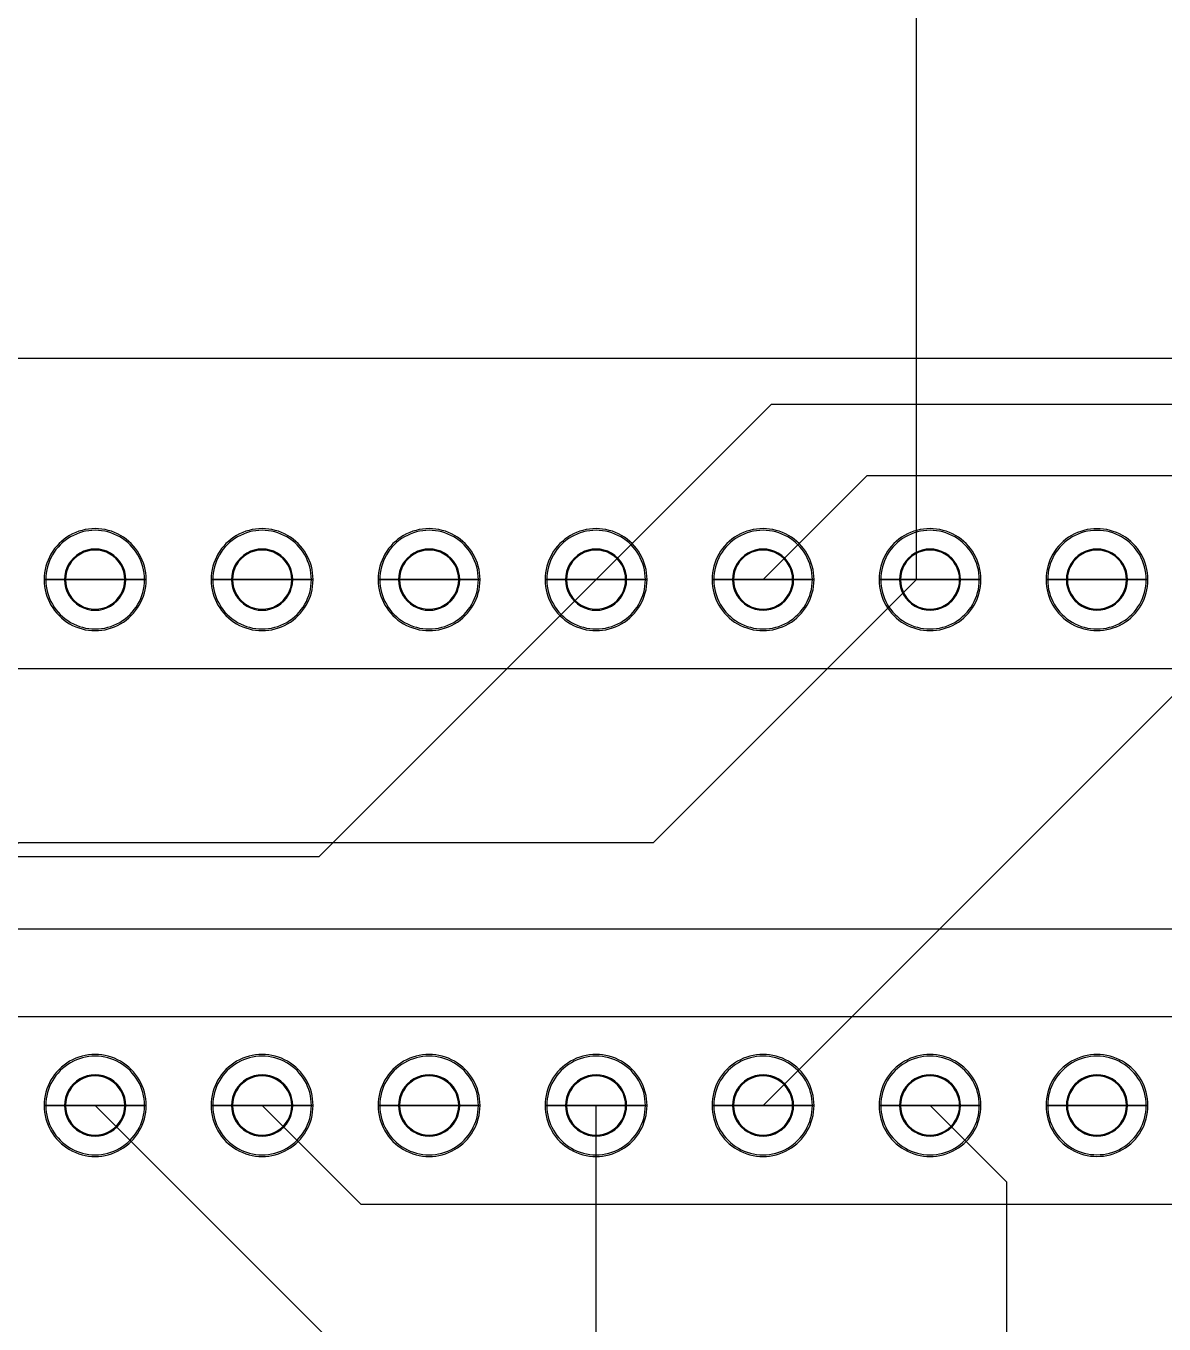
# Model space of a CAD drawing. Extents: x 97 to 381, y 17 to 243.
# Drawn here: x 126.6 to 175.7, y 93.1 to 149.1 of the extents above; entities that cross this region are included whole.
import ezdxf

# ---------------------------------------------------------------- set-up
doc = ezdxf.new("R2010")
doc.units = 0
for name, color, linetype in [('BottomLayer', 7, 'CONTINUOUS'), ('BottomSolderMaskLayer', 7, 'CONTINUOUS'), ('Multi-Layer', 7, 'CONTINUOUS'), ('TopLayer', 7, 'CONTINUOUS'), ('TopSilkLayer', 7, 'CONTINUOUS'), ('TopSolderMaskLayer', 7, 'CONTINUOUS')]:
    doc.layers.add(name, color=color, linetype=linetype)

msp = doc.modelspace()

# ---------------------------------------------------------------- linework, layer by layer
at = {"layer": 'BottomLayer', "color": 1}
for points in [[(200.901457, 229.807489), (220.405575, 210.303364), (220.405575, 123.118391), (218.236207, 120.949024), (176.827485, 120.949024), (158.409847, 102.531394)], [(165.020903, 125.208559), (165.020903, 188.680286), (157.609207, 196.091981), (128.901308, 224.799874)], [(122.40978, 85.069939), (118.152405, 89.327314), (118.152405, 105.708034), (126.314347, 113.869976), (153.68232, 113.869976), (165.020903, 125.208559)], [(165.020903, 125.208559), (165.609863, 125.208559)], [(263.643098, 35.389789), (179.047973, 35.389789), (151.209833, 63.227989), (151.209833, 102.531394)], [(164.025863, 57.090664), (168.92331, 61.988089), (168.92331, 99.217946), (165.609862, 102.531394)]]:
    msp.add_lwpolyline(points, dxfattribs=at)
at = {"layer": 'BottomSolderMaskLayer', "color": 7}
for points in [[(127.411807, 125.208559), (131.807775, 125.208559)], [(130.928618, 125.208559)], [(131.807775, 125.208559)], [(134.611822, 125.208559), (139.00779, 125.208559)], [(138.128633, 125.208559)], [(139.00779, 125.208559)], [(141.811837, 125.208559), (146.207805, 125.208559)], [(145.328648, 125.208559)], [(146.207805, 125.208559)], [(149.011853, 125.208559), (153.40782, 125.208559)], [(152.528662, 125.208559)], [(153.40782, 125.208559)], [(156.211867, 125.208559), (160.607835, 125.208559)], [(159.728678, 125.208559)], [(160.607835, 125.208559)], [(163.411882, 125.208559), (167.80785, 125.208559)], [(166.928692, 125.208559)], [(167.80785, 125.208559)], [(170.61189, 125.208559), (175.007865, 125.208559)], [(174.128707, 125.208559)], [(175.007865, 125.208559)], [(127.411807, 102.531394), (131.807775, 102.531394)], [(130.928618, 102.531394)], [(131.807775, 102.531394)], [(134.611822, 102.531394), (139.00779, 102.531394)], [(138.128633, 102.531394)], [(139.00779, 102.531394)], [(141.811837, 102.531394), (146.207805, 102.531394)], [(145.328648, 102.531394)], [(146.207805, 102.531394)], [(149.011853, 102.531394), (153.40782, 102.531394)], [(152.528662, 102.531394)], [(153.40782, 102.531394)], [(156.211867, 102.531394), (160.607835, 102.531394)], [(159.728678, 102.531394)], [(160.607835, 102.531394)], [(163.411882, 102.531394), (167.80785, 102.531394)], [(166.928692, 102.531394)], [(167.80785, 102.531394)], [(170.61189, 102.531394), (175.007865, 102.531394)], [(174.128707, 102.531394)], [(175.007865, 102.531394)]]:
    msp.add_lwpolyline(points, close=True, dxfattribs=at)
for points in [[(128.510275, 127.113582), (127.82995, 126.720547), (127.411158, 125.994255), (127.411807, 125.208559)], [(130.709308, 127.113582), (130.028983, 127.506618), (129.1906, 127.506618), (128.510275, 127.113582)], [(131.807775, 125.208559), (131.808424, 125.994255), (131.389633, 126.720547), (130.709308, 127.113582)], [(135.71029, 127.113582), (135.029965, 126.720547), (134.611173, 125.994255), (134.611822, 125.208559)], [(137.909323, 127.113582), (137.228998, 127.506618), (136.390615, 127.506618), (135.71029, 127.113582)], [(139.00779, 125.208559), (139.008439, 125.994255), (138.589648, 126.720547), (137.909323, 127.113582)], [(142.910305, 127.113582), (142.22998, 126.720547), (141.811188, 125.994255), (141.811837, 125.208559)], [(145.109338, 127.113582), (144.429013, 127.506618), (143.59063, 127.506618), (142.910305, 127.113582)], [(146.207805, 125.208559), (146.208454, 125.994255), (145.789663, 126.720547), (145.109338, 127.113582)], [(150.11032, 127.113582), (149.429995, 126.720547), (149.011203, 125.994255), (149.011852, 125.208559)], [(152.309353, 127.113582), (151.629028, 127.506618), (150.790645, 127.506618), (150.11032, 127.113582)], [(153.40782, 125.208559), (153.408469, 125.994255), (152.989678, 126.720547), (152.309353, 127.113582)], [(157.310335, 127.113582), (156.63001, 126.720547), (156.211218, 125.994255), (156.211867, 125.208559)], [(159.509368, 127.113582), (158.829043, 127.506618), (157.99066, 127.506618), (157.310335, 127.113582)], [(160.607835, 125.208559), (160.608484, 125.994255), (160.189693, 126.720547), (159.509368, 127.113582)], [(164.51035, 127.113582), (163.830025, 126.720547), (163.411233, 125.994255), (163.411882, 125.208559)], [(166.709383, 127.113582), (166.029058, 127.506618), (165.190675, 127.506618), (164.51035, 127.113582)], [(167.80785, 125.208559), (167.808499, 125.994255), (167.389708, 126.720547), (166.709383, 127.113582)], [(171.710884, 127.112072), (171.030824, 126.719439), (170.61189, 125.993824), (170.61189, 125.208559)], [(173.908871, 127.112072), (173.228812, 127.504704), (172.390943, 127.504704), (171.710884, 127.112072)], [(175.007865, 125.208559), (175.007865, 125.993824), (174.588931, 126.719439), (173.908871, 127.112072)], [(130.269847, 126.35255), (129.861474, 126.588631), (129.358108, 126.588631), (128.949735, 126.35255)], [(137.469862, 126.35255), (137.061489, 126.588631), (136.558123, 126.588631), (136.14975, 126.35255)], [(144.669809, 126.352355), (144.261471, 126.588383), (143.758172, 126.588383), (143.349833, 126.352355)], [(151.869824, 126.352355), (151.461486, 126.588383), (150.958187, 126.588383), (150.549848, 126.352355)], [(159.069263, 126.350699), (158.661215, 126.586285), (158.15848, 126.586285), (157.750432, 126.350699)], [(166.269277, 126.350699), (165.86123, 126.586285), (165.358495, 126.586285), (164.950447, 126.350699)], [(173.469292, 126.350699), (173.061245, 126.586285), (172.55851, 126.586285), (172.150462, 126.350699)], [(128.949735, 126.35255), (128.541362, 126.11647), (128.29017, 125.68026), (128.290965, 125.208559)], [(130.928618, 125.208559), (130.929413, 125.68026), (130.67822, 126.11647), (130.269847, 126.35255)], [(136.14975, 126.35255), (135.741377, 126.11647), (135.490185, 125.68026), (135.49098, 125.208559)], [(138.128633, 125.208559), (138.129428, 125.68026), (137.878235, 126.11647), (137.469862, 126.35255)], [(143.349833, 126.352355), (142.941495, 126.116326), (142.690284, 125.680204), (142.690995, 125.208559)], [(145.328648, 125.208559), (145.329359, 125.680204), (145.078148, 126.116326), (144.669809, 126.352355)], [(150.549848, 126.352355), (150.14151, 126.116326), (149.890299, 125.680204), (149.89101, 125.208559)], [(152.528662, 125.208559), (152.529374, 125.680204), (152.278163, 126.116326), (151.869824, 126.352355)], [(157.750432, 126.350699), (157.342385, 126.115113), (157.091018, 125.679731), (157.091018, 125.208559)], [(159.728678, 125.208559), (159.728678, 125.679731), (159.47731, 126.115113), (159.069263, 126.350699)], [(164.950447, 126.350699), (164.5424, 126.115113), (164.291033, 125.679731), (164.291033, 125.208559)], [(166.928692, 125.208559), (166.928692, 125.679731), (166.677325, 126.115113), (166.269277, 126.350699)], [(172.150462, 126.350699), (171.742415, 126.115113), (171.491048, 125.679731), (171.491048, 125.208559)], [(174.128707, 125.208559), (174.128707, 125.679731), (173.87734, 126.115113), (173.469292, 126.350699)], [(127.411807, 125.208559), (127.411158, 124.422862), (127.82995, 123.696571), (128.510275, 123.303535)], [(128.290965, 125.208559), (128.29017, 124.736858), (128.541362, 124.300647), (128.949735, 124.064567)], [(130.269847, 124.064567), (130.67822, 124.300647), (130.929413, 124.736858), (130.928618, 125.208559)], [(130.709308, 123.303535), (131.389633, 123.696571), (131.808424, 124.422862), (131.807775, 125.208559)], [(134.611822, 125.208559), (134.611173, 124.422862), (135.029965, 123.696571), (135.71029, 123.303535)], [(135.49098, 125.208559), (135.490185, 124.736858), (135.741377, 124.300647), (136.14975, 124.064567)], [(137.469862, 124.064567), (137.878235, 124.300647), (138.129428, 124.736858), (138.128633, 125.208559)], [(137.909323, 123.303535), (138.589648, 123.696571), (139.008439, 124.422862), (139.00779, 125.208559)], [(141.811837, 125.208559), (141.811188, 124.422862), (142.22998, 123.696571), (142.910305, 123.303535)], [(142.690995, 125.208559), (142.690284, 124.736914), (142.941495, 124.300791), (143.349833, 124.064763)], [(144.669809, 124.064763), (145.078148, 124.300791), (145.329359, 124.736914), (145.328648, 125.208559)], [(145.109338, 123.303535), (145.789663, 123.696571), (146.208454, 124.422862), (146.207805, 125.208559)], [(149.011852, 125.208559), (149.011203, 124.422862), (149.429995, 123.696571), (150.11032, 123.303535)], [(149.89101, 125.208559), (149.890299, 124.736914), (150.14151, 124.300791), (150.549848, 124.064763)], [(151.869824, 124.064763), (152.278163, 124.300791), (152.529374, 124.736914), (152.528662, 125.208559)], [(152.309353, 123.303535), (152.989678, 123.696571), (153.408469, 124.422862), (153.40782, 125.208559)], [(156.211867, 125.208559), (156.211218, 124.422862), (156.63001, 123.696571), (157.310335, 123.303535)], [(157.091018, 125.208559), (157.091018, 124.737386), (157.342385, 124.302005), (157.750432, 124.066418)], [(159.069263, 124.066418), (159.47731, 124.302005), (159.728678, 124.737386), (159.728678, 125.208559)], [(159.509368, 123.303535), (160.189693, 123.696571), (160.608484, 124.422862), (160.607835, 125.208559)], [(163.411882, 125.208559), (163.411233, 124.422862), (163.830025, 123.696571), (164.51035, 123.303535)], [(164.291033, 125.208559), (164.291033, 124.737386), (164.5424, 124.302005), (164.950447, 124.066418)], [(166.269277, 124.066418), (166.677325, 124.302005), (166.928692, 124.737386), (166.928692, 125.208559)], [(166.709383, 123.303535), (167.389708, 123.696571), (167.808499, 124.422862), (167.80785, 125.208559)], [(170.61189, 125.208559), (170.61189, 124.423293), (171.030824, 123.697678), (171.710884, 123.305046)], [(171.491048, 125.208559), (171.491048, 124.737386), (171.742415, 124.302005), (172.150462, 124.066418)], [(173.469292, 124.066418), (173.87734, 124.302005), (174.128707, 124.737386), (174.128707, 125.208559)], [(173.908871, 123.305046), (174.588931, 123.697678), (175.007865, 124.423293), (175.007865, 125.208559)], [(128.949735, 124.064567), (129.358108, 123.828487), (129.861474, 123.828487), (130.269847, 124.064567)], [(136.14975, 124.064567), (136.558123, 123.828487), (137.061489, 123.828487), (137.469862, 124.064567)], [(143.349833, 124.064763), (143.758172, 123.828735), (144.261471, 123.828735), (144.669809, 124.064763)], [(150.549848, 124.064763), (150.958187, 123.828735), (151.461486, 123.828735), (151.869824, 124.064763)], [(157.750432, 124.066418), (158.15848, 123.830832), (158.661215, 123.830832), (159.069263, 124.066418)], [(164.950447, 124.066418), (165.358495, 123.830832), (165.86123, 123.830832), (166.269277, 124.066418)], [(172.150462, 124.066418), (172.55851, 123.830832), (173.061245, 123.830832), (173.469292, 124.066418)], [(128.510275, 123.303535), (129.1906, 122.9105), (130.028983, 122.9105), (130.709308, 123.303535)], [(135.71029, 123.303535), (136.390615, 122.9105), (137.228998, 122.9105), (137.909323, 123.303535)], [(142.910305, 123.303535), (143.59063, 122.9105), (144.429013, 122.9105), (145.109338, 123.303535)], [(150.11032, 123.303535), (150.790645, 122.9105), (151.629028, 122.9105), (152.309353, 123.303535)], [(157.310335, 123.303535), (157.99066, 122.9105), (158.829043, 122.9105), (159.509368, 123.303535)], [(164.51035, 123.303535), (165.190675, 122.9105), (166.029058, 122.9105), (166.709383, 123.303535)], [(171.710884, 123.305046), (172.390943, 122.912413), (173.228812, 122.912413), (173.908871, 123.305046)], [(130.709308, 104.436417), (130.028983, 104.829453), (129.1906, 104.829453), (128.510275, 104.436417)], [(137.909323, 104.436417), (137.228998, 104.829453), (136.390615, 104.829453), (135.71029, 104.436417)], [(145.109338, 104.436417), (144.429013, 104.829453), (143.59063, 104.829453), (142.910305, 104.436417)], [(152.309353, 104.436417), (151.629028, 104.829453), (150.790645, 104.829453), (150.11032, 104.436417)], [(159.509368, 104.436417), (158.829043, 104.829453), (157.99066, 104.829453), (157.310335, 104.436417)], [(166.709383, 104.436417), (166.029058, 104.829453), (165.190675, 104.829453), (164.51035, 104.436417)], [(173.908871, 104.434907), (173.228812, 104.827539), (172.390943, 104.827539), (171.710884, 104.434907)], [(128.510275, 104.436417), (127.82995, 104.043382), (127.411158, 103.31709), (127.411807, 102.531394)], [(131.807775, 102.531394), (131.808424, 103.31709), (131.389633, 104.043382), (130.709308, 104.436417)], [(135.71029, 104.436417), (135.029965, 104.043382), (134.611173, 103.31709), (134.611822, 102.531394)], [(139.00779, 102.531394), (139.008439, 103.31709), (138.589648, 104.043382), (137.909323, 104.436417)], [(142.910305, 104.436417), (142.22998, 104.043382), (141.811188, 103.31709), (141.811837, 102.531394)], [(146.207805, 102.531394), (146.208454, 103.31709), (145.789663, 104.043382), (145.109338, 104.436417)], [(150.11032, 104.436417), (149.429995, 104.043382), (149.011203, 103.31709), (149.011852, 102.531394)], [(153.40782, 102.531394), (153.408469, 103.31709), (152.989678, 104.043382), (152.309353, 104.436417)], [(157.310335, 104.436417), (156.63001, 104.043382), (156.211218, 103.31709), (156.211867, 102.531394)], [(160.607835, 102.531394), (160.608484, 103.31709), (160.189693, 104.043382), (159.509368, 104.436417)], [(164.51035, 104.436417), (163.830025, 104.043382), (163.411233, 103.31709), (163.411882, 102.531394)], [(167.80785, 102.531394), (167.808499, 103.31709), (167.389708, 104.043382), (166.709383, 104.436417)], [(171.710884, 104.434907), (171.030824, 104.042274), (170.61189, 103.316659), (170.61189, 102.531394)], [(175.007865, 102.531394), (175.007865, 103.316659), (174.588931, 104.042274), (173.908871, 104.434907)], [(128.949735, 103.675385), (128.541362, 103.439305), (128.29017, 103.003095), (128.290965, 102.531394)], [(130.269847, 103.675385), (129.861474, 103.911466), (129.358108, 103.911466), (128.949735, 103.675385)], [(130.928618, 102.531394), (130.929413, 103.003095), (130.67822, 103.439305), (130.269847, 103.675385)], [(136.14975, 103.675385), (135.741377, 103.439305), (135.490185, 103.003095), (135.49098, 102.531394)], [(137.469862, 103.675385), (137.061489, 103.911466), (136.558123, 103.911466), (136.14975, 103.675385)], [(138.128633, 102.531394), (138.129428, 103.003095), (137.878235, 103.439305), (137.469862, 103.675385)], [(143.349833, 103.67519), (142.941495, 103.439161), (142.690284, 103.003039), (142.690995, 102.531394)], [(144.669809, 103.67519), (144.261471, 103.911218), (143.758172, 103.911218), (143.349833, 103.67519)], [(145.328648, 102.531394), (145.329359, 103.003039), (145.078148, 103.439161), (144.669809, 103.67519)], [(150.549848, 103.67519), (150.14151, 103.439161), (149.890299, 103.003039), (149.89101, 102.531394)], [(151.869824, 103.67519), (151.461486, 103.911218), (150.958187, 103.911218), (150.549848, 103.67519)], [(152.528662, 102.531394), (152.529374, 103.003039), (152.278163, 103.439161), (151.869824, 103.67519)], [(157.750432, 103.673534), (157.342385, 103.437948), (157.091018, 103.002566), (157.091018, 102.531394)], [(159.069263, 103.673534), (158.661215, 103.90912), (158.15848, 103.90912), (157.750432, 103.673534)], [(159.728678, 102.531394), (159.728678, 103.002566), (159.47731, 103.437948), (159.069263, 103.673534)], [(164.950447, 103.673534), (164.5424, 103.437948), (164.291033, 103.002566), (164.291033, 102.531394)], [(166.269277, 103.673534), (165.86123, 103.90912), (165.358495, 103.90912), (164.950447, 103.673534)], [(166.928692, 102.531394), (166.928692, 103.002566), (166.677325, 103.437948), (166.269277, 103.673534)], [(172.150462, 103.673534), (171.742415, 103.437948), (171.491048, 103.002566), (171.491048, 102.531394)], [(173.469292, 103.673534), (173.061245, 103.90912), (172.55851, 103.90912), (172.150462, 103.673534)], [(174.128707, 102.531394), (174.128707, 103.002566), (173.87734, 103.437948), (173.469292, 103.673534)], [(127.411807, 102.531394), (127.411158, 101.745697), (127.82995, 101.019406), (128.510275, 100.62637)], [(128.290965, 102.531394), (128.29017, 102.059693), (128.541362, 101.623482), (128.949735, 101.387402)], [(130.269847, 101.387402), (130.67822, 101.623482), (130.929413, 102.059693), (130.928618, 102.531394)], [(130.709308, 100.62637), (131.389633, 101.019406), (131.808424, 101.745697), (131.807775, 102.531394)], [(134.611822, 102.531394), (134.611173, 101.745697), (135.029965, 101.019406), (135.71029, 100.62637)], [(135.49098, 102.531394), (135.490185, 102.059693), (135.741377, 101.623482), (136.14975, 101.387402)], [(137.469862, 101.387402), (137.878235, 101.623482), (138.129428, 102.059693), (138.128633, 102.531394)], [(137.909323, 100.62637), (138.589648, 101.019406), (139.008439, 101.745697), (139.00779, 102.531394)], [(141.811837, 102.531394), (141.811188, 101.745697), (142.22998, 101.019406), (142.910305, 100.62637)], [(142.690995, 102.531394), (142.690284, 102.059749), (142.941495, 101.623626), (143.349833, 101.387598)], [(144.669809, 101.387598), (145.078148, 101.623626), (145.329359, 102.059749), (145.328648, 102.531394)], [(145.109338, 100.62637), (145.789663, 101.019406), (146.208454, 101.745697), (146.207805, 102.531394)], [(149.011852, 102.531394), (149.011203, 101.745697), (149.429995, 101.019406), (150.11032, 100.62637)], [(149.89101, 102.531394), (149.890299, 102.059749), (150.14151, 101.623626), (150.549848, 101.387598)], [(151.869824, 101.387598), (152.278163, 101.623626), (152.529374, 102.059749), (152.528662, 102.531394)], [(152.309353, 100.62637), (152.989678, 101.019406), (153.408469, 101.745697), (153.40782, 102.531394)], [(156.211867, 102.531394), (156.211218, 101.745697), (156.63001, 101.019406), (157.310335, 100.62637)], [(157.091018, 102.531394), (157.091018, 102.060221), (157.342385, 101.62484), (157.750432, 101.389253)], [(159.069263, 101.389253), (159.47731, 101.62484), (159.728678, 102.060221), (159.728678, 102.531394)], [(159.509368, 100.62637), (160.189693, 101.019406), (160.608484, 101.745697), (160.607835, 102.531394)], [(163.411882, 102.531394), (163.411233, 101.745697), (163.830025, 101.019406), (164.51035, 100.62637)], [(164.291033, 102.531394), (164.291033, 102.060221), (164.5424, 101.62484), (164.950447, 101.389253)], [(166.269277, 101.389253), (166.677325, 101.62484), (166.928692, 102.060221), (166.928692, 102.531394)], [(166.709383, 100.62637), (167.389708, 101.019406), (167.808499, 101.745697), (167.80785, 102.531394)], [(170.61189, 102.531394), (170.61189, 101.746128), (171.030824, 101.020513), (171.710884, 100.627881)], [(171.491048, 102.531394), (171.491048, 102.060221), (171.742415, 101.62484), (172.150462, 101.389253)], [(173.469292, 101.389253), (173.87734, 101.62484), (174.128707, 102.060221), (174.128707, 102.531394)], [(173.908871, 100.627881), (174.588931, 101.020513), (175.007865, 101.746128), (175.007865, 102.531394)], [(128.949735, 101.387402), (129.358108, 101.151322), (129.861474, 101.151322), (130.269847, 101.387402)], [(136.14975, 101.387402), (136.558123, 101.151322), (137.061489, 101.151322), (137.469862, 101.387402)], [(143.349833, 101.387598), (143.758172, 101.15157), (144.261471, 101.15157), (144.669809, 101.387598)], [(150.549848, 101.387598), (150.958187, 101.15157), (151.461486, 101.15157), (151.869824, 101.387598)], [(157.750432, 101.389253), (158.15848, 101.153667), (158.661215, 101.153667), (159.069263, 101.389253)], [(164.950447, 101.389253), (165.358495, 101.153667), (165.86123, 101.153667), (166.269277, 101.389253)], [(172.150462, 101.389253), (172.55851, 101.153667), (173.061245, 101.153667), (173.469292, 101.389253)], [(128.510275, 100.62637), (129.1906, 100.233335), (130.028983, 100.233335), (130.709308, 100.62637)], [(135.71029, 100.62637), (136.390615, 100.233335), (137.228998, 100.233335), (137.909323, 100.62637)], [(142.910305, 100.62637), (143.59063, 100.233335), (144.429013, 100.233335), (145.109338, 100.62637)], [(150.11032, 100.62637), (150.790645, 100.233335), (151.629028, 100.233335), (152.309353, 100.62637)], [(157.310335, 100.62637), (157.99066, 100.233335), (158.829043, 100.233335), (159.509368, 100.62637)], [(164.51035, 100.62637), (165.190675, 100.233335), (166.029058, 100.233335), (166.709383, 100.62637)], [(171.710884, 100.627881), (172.390943, 100.235248), (173.228812, 100.235248), (173.908871, 100.627881)]]:
    msp.add_open_spline(points, degree=3, dxfattribs=at)
at = {"layer": 'Multi-Layer', "color": 7}
for points in [[(127.483807, 125.208559), (131.735775, 125.208559)], [(130.885418, 125.208559)], [(131.735775, 125.208559)], [(134.683822, 125.208559), (138.93579, 125.208559)], [(138.085432, 125.208559)], [(138.93579, 125.208559)], [(141.883837, 125.208559), (146.135805, 125.208559)], [(145.285448, 125.208559)], [(146.135805, 125.208559)], [(149.083853, 125.208559), (153.33582, 125.208559)], [(152.485463, 125.208559)], [(153.33582, 125.208559)], [(156.283867, 125.208559), (160.535835, 125.208559)], [(159.685477, 125.208559)], [(160.535835, 125.208559)], [(163.483882, 125.208559), (167.73585, 125.208559)], [(166.885492, 125.208559)], [(167.73585, 125.208559)], [(170.68389, 125.208559), (174.935865, 125.208559)], [(174.085508, 125.208559)], [(174.935865, 125.208559)], [(127.483807, 102.531394), (131.735775, 102.531394)], [(130.885418, 102.531394)], [(131.735775, 102.531394)], [(134.683822, 102.531394), (138.93579, 102.531394)], [(138.085432, 102.531394)], [(138.93579, 102.531394)], [(141.883837, 102.531394), (146.135805, 102.531394)], [(145.285448, 102.531394)], [(146.135805, 102.531394)], [(149.083853, 102.531394), (153.33582, 102.531394)], [(152.485463, 102.531394)], [(153.33582, 102.531394)], [(156.283867, 102.531394), (160.535835, 102.531394)], [(159.685477, 102.531394)], [(160.535835, 102.531394)], [(163.483882, 102.531394), (167.73585, 102.531394)], [(166.885492, 102.531394)], [(167.73585, 102.531394)], [(170.68389, 102.531394), (174.935865, 102.531394)], [(174.085508, 102.531394)], [(174.935865, 102.531394)]]:
    msp.add_lwpolyline(points, close=True, dxfattribs=at)
for points in [[(130.673299, 127.051203), (130.015255, 127.431371), (129.204327, 127.431371), (128.546284, 127.051203)], [(137.873314, 127.051203), (137.21527, 127.431371), (136.404342, 127.431371), (135.746299, 127.051203)], [(145.073329, 127.051203), (144.415285, 127.431371), (143.604357, 127.431371), (142.946314, 127.051203)], [(152.273344, 127.051203), (151.6153, 127.431371), (150.804372, 127.431371), (150.146329, 127.051203)], [(159.473359, 127.051203), (158.815315, 127.431371), (158.004387, 127.431371), (157.346344, 127.051203)], [(166.673374, 127.051203), (166.01533, 127.431371), (165.204402, 127.431371), (164.546359, 127.051203)], [(173.872871, 127.049718), (173.215088, 127.429489), (172.404667, 127.429489), (171.746884, 127.049718)], [(128.546284, 127.051203), (127.88824, 126.671036), (127.483169, 125.968525), (127.483807, 125.208559)], [(130.247887, 126.314099), (129.853063, 126.542185), (129.366519, 126.542185), (128.971696, 126.314099)], [(131.735775, 125.208559), (131.736413, 125.968525), (131.331343, 126.671036), (130.673299, 127.051203)], [(135.746299, 127.051203), (135.088255, 126.671036), (134.683184, 125.968525), (134.683822, 125.208559)], [(137.447902, 126.314099), (137.053078, 126.542185), (136.566534, 126.542185), (136.171711, 126.314099)], [(138.93579, 125.208559), (138.936428, 125.968525), (138.531358, 126.671036), (137.873314, 127.051203)], [(142.946314, 127.051203), (142.28827, 126.671036), (141.883199, 125.968525), (141.883837, 125.208559)], [(144.647917, 126.314099), (144.253093, 126.542185), (143.766549, 126.542185), (143.371726, 126.314099)], [(146.135805, 125.208559), (146.136443, 125.968525), (145.731373, 126.671036), (145.073329, 127.051203)], [(150.146329, 127.051203), (149.488285, 126.671036), (149.083214, 125.968525), (149.083852, 125.208559)], [(151.847649, 126.313284), (151.452969, 126.541152), (150.966703, 126.541152), (150.572023, 126.313284)], [(153.33582, 125.208559), (153.336458, 125.968525), (152.931388, 126.671036), (152.273344, 127.051203)], [(157.346344, 127.051203), (156.6883, 126.671036), (156.283229, 125.968525), (156.283867, 125.208559)], [(159.047947, 126.314099), (158.653123, 126.542185), (158.166579, 126.542185), (157.771756, 126.314099)], [(160.535835, 125.208559), (160.536473, 125.968525), (160.131403, 126.671036), (159.473359, 127.051203)], [(164.546359, 127.051203), (163.888315, 126.671036), (163.483244, 125.968525), (163.483883, 125.208559)], [(166.247962, 126.314099), (165.853138, 126.542185), (165.366594, 126.542185), (164.971771, 126.314099)], [(167.73585, 125.208559), (167.736488, 125.968525), (167.331418, 126.671036), (166.673374, 127.051203)], [(171.746884, 127.049718), (171.089101, 126.669947), (170.68389, 125.968101), (170.68389, 125.208559)], [(173.447692, 126.313287), (173.053011, 126.541156), (172.566744, 126.541156), (172.172062, 126.313287)], [(174.935865, 125.208559), (174.935865, 125.968101), (174.530654, 126.669947), (173.872871, 127.049718)], [(128.971696, 126.314099), (128.576872, 126.086013), (128.333815, 125.664529), (128.334165, 125.208559)], [(130.885418, 125.208559), (130.885767, 125.664529), (130.642711, 126.086013), (130.247887, 126.314099)], [(136.171711, 126.314099), (135.776887, 126.086013), (135.53383, 125.664529), (135.53418, 125.208559)], [(138.085432, 125.208559), (138.085782, 125.664529), (137.842726, 126.086013), (137.447902, 126.314099)], [(143.371726, 126.314099), (142.976902, 126.086013), (142.733845, 125.664529), (142.734195, 125.208559)], [(145.285448, 125.208559), (145.285797, 125.664529), (145.042741, 126.086013), (144.647917, 126.314099)], [(150.572023, 126.313284), (150.177343, 126.085415), (149.93421, 125.664296), (149.93421, 125.208559)], [(152.485463, 125.208559), (152.485463, 125.664296), (152.24233, 126.085415), (151.847649, 126.313284)], [(157.771756, 126.314099), (157.376932, 126.086013), (157.133875, 125.664529), (157.134225, 125.208559)], [(159.685478, 125.208559), (159.685827, 125.664529), (159.442771, 126.086013), (159.047947, 126.314099)], [(164.971771, 126.314099), (164.576947, 126.086013), (164.33389, 125.664529), (164.33424, 125.208559)], [(166.885492, 125.208559), (166.885842, 125.664529), (166.642786, 126.086013), (166.247962, 126.314099)], [(172.172062, 126.313287), (171.777381, 126.085417), (171.534247, 125.664297), (171.534247, 125.208559)], [(174.085508, 125.208559), (174.085508, 125.664297), (173.842374, 126.085417), (173.447692, 126.313287)], [(127.483807, 125.208559), (127.483169, 124.448593), (127.88824, 123.746082), (128.546284, 123.365914)], [(128.334165, 125.208559), (128.333815, 124.752588), (128.576872, 124.331105), (128.971696, 124.103019)], [(130.247887, 124.103019), (130.642711, 124.331105), (130.885767, 124.752588), (130.885418, 125.208559)], [(130.673299, 123.365914), (131.331343, 123.746082), (131.736413, 124.448593), (131.735775, 125.208559)], [(134.683822, 125.208559), (134.683184, 124.448593), (135.088255, 123.746082), (135.746299, 123.365914)], [(135.53418, 125.208559), (135.53383, 124.752588), (135.776887, 124.331105), (136.171711, 124.103019)], [(137.447902, 124.103019), (137.842726, 124.331105), (138.085782, 124.752588), (138.085432, 125.208559)], [(137.873314, 123.365914), (138.531358, 123.746082), (138.936428, 124.448593), (138.93579, 125.208559)], [(141.883837, 125.208559), (141.883199, 124.448593), (142.28827, 123.746082), (142.946314, 123.365914)], [(142.734195, 125.208559), (142.733845, 124.752588), (142.976902, 124.331105), (143.371726, 124.103019)], [(144.647917, 124.103019), (145.042741, 124.331105), (145.285797, 124.752588), (145.285448, 125.208559)], [(145.073329, 123.365914), (145.731373, 123.746082), (146.136443, 124.448593), (146.135805, 125.208559)], [(149.083852, 125.208559), (149.083214, 124.448593), (149.488285, 123.746082), (150.146329, 123.365914)], [(149.93421, 125.208559), (149.93421, 124.752821), (150.177343, 124.331703), (150.572023, 124.103834)], [(151.847649, 124.103834), (152.24233, 124.331703), (152.485463, 124.752821), (152.485463, 125.208559)], [(152.273344, 123.365914), (152.931388, 123.746082), (153.336458, 124.448593), (153.33582, 125.208559)], [(156.283867, 125.208559), (156.283229, 124.448593), (156.6883, 123.746082), (157.346344, 123.365914)], [(157.134225, 125.208559), (157.133875, 124.752588), (157.376932, 124.331105), (157.771756, 124.103019)], [(159.047947, 124.103019), (159.442771, 124.331105), (159.685827, 124.752588), (159.685477, 125.208559)], [(159.473359, 123.365914), (160.131403, 123.746082), (160.536473, 124.448593), (160.535835, 125.208559)], [(163.483883, 125.208559), (163.483244, 124.448593), (163.888315, 123.746082), (164.546359, 123.365914)], [(164.33424, 125.208559), (164.33389, 124.752588), (164.576947, 124.331105), (164.971771, 124.103019)], [(166.247962, 124.103019), (166.642786, 124.331105), (166.885842, 124.752588), (166.885492, 125.208559)], [(166.673374, 123.365914), (167.331418, 123.746082), (167.736488, 124.448593), (167.73585, 125.208559)], [(170.68389, 125.208559), (170.68389, 124.449017), (171.089101, 123.747171), (171.746884, 123.367399)], [(171.534247, 125.208559), (171.534247, 124.75282), (171.777381, 124.3317), (172.172062, 124.103831)], [(173.447692, 124.103831), (173.842374, 124.3317), (174.085508, 124.75282), (174.085508, 125.208559)], [(173.872871, 123.367399), (174.530654, 123.747171), (174.935865, 124.449017), (174.935865, 125.208559)], [(128.971696, 124.103019), (129.366519, 123.874932), (129.853063, 123.874932), (130.247887, 124.103019)], [(136.171711, 124.103019), (136.566534, 123.874932), (137.053078, 123.874932), (137.447902, 124.103019)], [(143.371726, 124.103019), (143.766549, 123.874932), (144.253093, 123.874932), (144.647917, 124.103019)], [(150.572023, 124.103834), (150.966703, 123.875965), (151.452969, 123.875965), (151.847649, 124.103834)], [(157.771756, 124.103019), (158.166579, 123.874932), (158.653123, 123.874932), (159.047947, 124.103019)], [(164.971771, 124.103019), (165.366594, 123.874932), (165.853138, 123.874932), (166.247962, 124.103019)], [(172.172062, 124.103831), (172.566744, 123.875961), (173.053011, 123.875961), (173.447692, 124.103831)], [(128.546284, 123.365914), (129.204327, 122.985747), (130.015255, 122.985747), (130.673299, 123.365914)], [(135.746299, 123.365914), (136.404342, 122.985747), (137.21527, 122.985747), (137.873314, 123.365914)], [(142.946314, 123.365914), (143.604357, 122.985747), (144.415285, 122.985747), (145.073329, 123.365914)], [(150.146329, 123.365914), (150.804372, 122.985747), (151.6153, 122.985747), (152.273344, 123.365914)], [(157.346344, 123.365914), (158.004387, 122.985747), (158.815315, 122.985747), (159.473359, 123.365914)], [(164.546359, 123.365914), (165.204402, 122.985747), (166.01533, 122.985747), (166.673374, 123.365914)], [(171.746884, 123.367399), (172.404667, 122.987628), (173.215088, 122.987628), (173.872871, 123.367399)], [(130.673299, 104.374038), (130.015255, 104.754206), (129.204327, 104.754206), (128.546284, 104.374038)], [(137.873314, 104.374038), (137.21527, 104.754206), (136.404342, 104.754206), (135.746299, 104.374038)], [(145.073329, 104.374038), (144.415285, 104.754206), (143.604357, 104.754206), (142.946314, 104.374038)], [(152.273344, 104.374038), (151.6153, 104.754206), (150.804372, 104.754206), (150.146329, 104.374038)], [(159.473359, 104.374038), (158.815315, 104.754206), (158.004387, 104.754206), (157.346344, 104.374038)], [(166.673374, 104.374038), (166.01533, 104.754206), (165.204402, 104.754206), (164.546359, 104.374038)], [(173.872871, 104.372553), (173.215088, 104.752324), (172.404667, 104.752324), (171.746884, 104.372553)], [(128.546284, 104.374038), (127.88824, 103.993871), (127.483169, 103.29136), (127.483807, 102.531394)], [(131.735775, 102.531394), (131.736413, 103.29136), (131.331343, 103.993871), (130.673299, 104.374038)], [(135.746299, 104.374038), (135.088255, 103.993871), (134.683184, 103.29136), (134.683822, 102.531394)], [(138.93579, 102.531394), (138.936428, 103.29136), (138.531358, 103.993871), (137.873314, 104.374038)], [(142.946314, 104.374038), (142.28827, 103.993871), (141.883199, 103.29136), (141.883837, 102.531394)], [(146.135805, 102.531394), (146.136443, 103.29136), (145.731373, 103.993871), (145.073329, 104.374038)], [(150.146329, 104.374038), (149.488285, 103.993871), (149.083214, 103.29136), (149.083852, 102.531394)], [(153.33582, 102.531394), (153.336458, 103.29136), (152.931388, 103.993871), (152.273344, 104.374038)], [(157.346344, 104.374038), (156.6883, 103.993871), (156.283229, 103.29136), (156.283867, 102.531394)], [(160.535835, 102.531394), (160.536473, 103.29136), (160.131403, 103.993871), (159.473359, 104.374038)], [(164.546359, 104.374038), (163.888315, 103.993871), (163.483244, 103.29136), (163.483883, 102.531394)], [(167.73585, 102.531394), (167.736488, 103.29136), (167.331418, 103.993871), (166.673374, 104.374038)], [(171.746884, 104.372553), (171.089101, 103.992782), (170.68389, 103.290936), (170.68389, 102.531394)], [(174.935865, 102.531394), (174.935865, 103.290936), (174.530654, 103.992782), (173.872871, 104.372553)], [(128.971696, 103.636934), (128.576872, 103.408848), (128.333815, 102.987364), (128.334165, 102.531394)], [(130.247887, 103.636934), (129.853063, 103.86502), (129.366519, 103.86502), (128.971696, 103.636934)], [(130.885418, 102.531394), (130.885767, 102.987364), (130.642711, 103.408848), (130.247887, 103.636934)], [(136.171711, 103.636934), (135.776887, 103.408848), (135.53383, 102.987364), (135.53418, 102.531394)], [(137.447902, 103.636934), (137.053078, 103.86502), (136.566534, 103.86502), (136.171711, 103.636934)], [(138.085432, 102.531394), (138.085782, 102.987364), (137.842726, 103.408848), (137.447902, 103.636934)], [(143.371726, 103.636934), (142.976902, 103.408848), (142.733845, 102.987364), (142.734195, 102.531394)], [(144.647917, 103.636934), (144.253093, 103.86502), (143.766549, 103.86502), (143.371726, 103.636934)], [(145.285448, 102.531394), (145.285797, 102.987364), (145.042741, 103.408848), (144.647917, 103.636934)], [(150.572023, 103.636119), (150.177343, 103.40825), (149.93421, 102.987131), (149.93421, 102.531394)], [(151.847649, 103.636119), (151.452969, 103.863987), (150.966703, 103.863987), (150.572023, 103.636119)], [(152.485463, 102.531394), (152.485463, 102.987131), (152.24233, 103.40825), (151.847649, 103.636119)], [(157.771756, 103.636934), (157.376932, 103.408848), (157.133875, 102.987364), (157.134225, 102.531394)], [(159.047947, 103.636934), (158.653123, 103.86502), (158.166579, 103.86502), (157.771756, 103.636934)], [(159.685478, 102.531394), (159.685827, 102.987364), (159.442771, 103.408848), (159.047947, 103.636934)], [(164.971771, 103.636934), (164.576947, 103.408848), (164.33389, 102.987364), (164.33424, 102.531394)], [(166.247962, 103.636934), (165.853138, 103.86502), (165.366594, 103.86502), (164.971771, 103.636934)], [(166.885492, 102.531394), (166.885842, 102.987364), (166.642786, 103.408848), (166.247962, 103.636934)], [(172.172062, 103.636122), (171.777381, 103.408252), (171.534247, 102.987132), (171.534247, 102.531394)], [(173.447692, 103.636122), (173.053011, 103.863991), (172.566744, 103.863991), (172.172062, 103.636122)], [(174.085508, 102.531394), (174.085508, 102.987132), (173.842374, 103.408252), (173.447692, 103.636122)], [(127.483807, 102.531394), (127.483169, 101.771428), (127.88824, 101.068917), (128.546284, 100.688749)], [(128.334165, 102.531394), (128.333815, 102.075423), (128.576872, 101.65394), (128.971696, 101.425854)], [(130.247887, 101.425854), (130.642711, 101.65394), (130.885767, 102.075423), (130.885418, 102.531394)], [(130.673299, 100.688749), (131.331343, 101.068917), (131.736413, 101.771428), (131.735775, 102.531394)], [(134.683822, 102.531394), (134.683184, 101.771428), (135.088255, 101.068917), (135.746299, 100.688749)], [(135.53418, 102.531394), (135.53383, 102.075423), (135.776887, 101.65394), (136.171711, 101.425854)], [(137.447902, 101.425854), (137.842726, 101.65394), (138.085782, 102.075423), (138.085432, 102.531394)], [(137.873314, 100.688749), (138.531358, 101.068917), (138.936428, 101.771428), (138.93579, 102.531394)], [(141.883837, 102.531394), (141.883199, 101.771428), (142.28827, 101.068917), (142.946314, 100.688749)], [(142.734195, 102.531394), (142.733845, 102.075423), (142.976902, 101.65394), (143.371726, 101.425854)], [(144.647917, 101.425854), (145.042741, 101.65394), (145.285797, 102.075423), (145.285448, 102.531394)], [(145.073329, 100.688749), (145.731373, 101.068917), (146.136443, 101.771428), (146.135805, 102.531394)], [(149.083852, 102.531394), (149.083214, 101.771428), (149.488285, 101.068917), (150.146329, 100.688749)], [(149.93421, 102.531394), (149.93421, 102.075656), (150.177343, 101.654538), (150.572023, 101.426669)], [(151.847649, 101.426669), (152.24233, 101.654538), (152.485463, 102.075656), (152.485463, 102.531394)], [(152.273344, 100.688749), (152.931388, 101.068917), (153.336458, 101.771428), (153.33582, 102.531394)], [(156.283867, 102.531394), (156.283229, 101.771428), (156.6883, 101.068917), (157.346344, 100.688749)], [(157.134225, 102.531394), (157.133875, 102.075423), (157.376932, 101.65394), (157.771756, 101.425854)], [(159.047947, 101.425854), (159.442771, 101.65394), (159.685827, 102.075423), (159.685477, 102.531394)], [(159.473359, 100.688749), (160.131403, 101.068917), (160.536473, 101.771428), (160.535835, 102.531394)], [(163.483883, 102.531394), (163.483244, 101.771428), (163.888315, 101.068917), (164.546359, 100.688749)], [(164.33424, 102.531394), (164.33389, 102.075423), (164.576947, 101.65394), (164.971771, 101.425854)], [(166.247962, 101.425854), (166.642786, 101.65394), (166.885842, 102.075423), (166.885492, 102.531394)], [(166.673374, 100.688749), (167.331418, 101.068917), (167.736488, 101.771428), (167.73585, 102.531394)], [(170.68389, 102.531394), (170.68389, 101.771852), (171.089101, 101.070006), (171.746884, 100.690234)], [(171.534247, 102.531394), (171.534247, 102.075655), (171.777381, 101.654535), (172.172062, 101.426666)], [(173.447692, 101.426666), (173.842374, 101.654535), (174.085508, 102.075655), (174.085508, 102.531394)], [(173.872871, 100.690234), (174.530654, 101.070006), (174.935865, 101.771852), (174.935865, 102.531394)], [(128.971696, 101.425854), (129.366519, 101.197767), (129.853063, 101.197767), (130.247887, 101.425854)], [(136.171711, 101.425854), (136.566534, 101.197767), (137.053078, 101.197767), (137.447902, 101.425854)], [(143.371726, 101.425854), (143.766549, 101.197767), (144.253093, 101.197767), (144.647917, 101.425854)], [(150.572023, 101.426669), (150.966703, 101.1988), (151.452969, 101.1988), (151.847649, 101.426669)], [(157.771756, 101.425854), (158.166579, 101.197767), (158.653123, 101.197767), (159.047947, 101.425854)], [(164.971771, 101.425854), (165.366594, 101.197767), (165.853138, 101.197767), (166.247962, 101.425854)], [(172.172062, 101.426666), (172.566744, 101.198796), (173.053011, 101.198796), (173.447692, 101.426666)], [(128.546284, 100.688749), (129.204327, 100.308582), (130.015255, 100.308582), (130.673299, 100.688749)], [(135.746299, 100.688749), (136.404342, 100.308582), (137.21527, 100.308582), (137.873314, 100.688749)], [(142.946314, 100.688749), (143.604357, 100.308582), (144.415285, 100.308582), (145.073329, 100.688749)], [(150.146329, 100.688749), (150.804372, 100.308582), (151.6153, 100.308582), (152.273344, 100.688749)], [(157.346344, 100.688749), (158.004387, 100.308582), (158.815315, 100.308582), (159.473359, 100.688749)], [(164.546359, 100.688749), (165.204402, 100.308582), (166.01533, 100.308582), (166.673374, 100.688749)], [(171.746884, 100.690234), (172.404667, 100.310463), (173.215088, 100.310463), (173.872871, 100.690234)]]:
    msp.add_open_spline(points, degree=3, dxfattribs=at)
at = {"layer": 'TopLayer', "color": 5}
for points in [[(328.340265, 131.876486), (327.456825, 132.759934), (158.761208, 132.759934), (151.209833, 125.208559), (139.25061, 113.249329), (120.845213, 113.249329), (104.409743, 96.813859), (104.409743, 27.469789)], [(158.409848, 125.208559), (162.904095, 129.702806), (326.298345, 129.702806), (327.105465, 128.895686), (337.784528, 128.895686), (352.810238, 113.869976)], [(194.409922, 125.208559), (179.339573, 110.138209), (122.26002, 110.138209), (115.209765, 103.087954), (115.209765, 85.069939)], [(287.83515, 35.389789), (276.161047, 47.063914), (202.841858, 47.063914), (184.73958, 65.166214), (175.350765, 65.166214), (156.323287, 84.193639), (147.947505, 84.193639), (129.609788, 102.531394)], [(136.809802, 102.531394), (141.067178, 98.274019), (299.530133, 98.274019)]]:
    msp.add_lwpolyline(points, dxfattribs=at)
at = {"layer": 'TopSilkLayer', "color": 7}
msp.add_lwpolyline([(333.3702, 236.990216), (333.3702, 134.750014), (105.849743, 134.750014), (105.849743, 236.990216)], close=True, dxfattribs=at)
msp.add_lwpolyline([(119.036573, 115.669976), (119.036573, 121.381819), (219.383168, 121.381819), (219.383168, 106.358126), (119.036573, 106.358126), (119.036573, 112.069969)], dxfattribs=at)
at = {"layer": 'TopSolderMaskLayer', "color": 7}
for points in [[(127.411807, 125.208559), (131.807775, 125.208559)], [(130.928618, 125.208559)], [(131.807775, 125.208559)], [(134.611822, 125.208559), (139.00779, 125.208559)], [(138.128633, 125.208559)], [(139.00779, 125.208559)], [(141.811837, 125.208559), (146.207805, 125.208559)], [(145.328648, 125.208559)], [(146.207805, 125.208559)], [(149.011853, 125.208559), (153.40782, 125.208559)], [(152.528662, 125.208559)], [(153.40782, 125.208559)], [(156.211867, 125.208559), (160.607835, 125.208559)], [(159.728678, 125.208559)], [(160.607835, 125.208559)], [(163.411882, 125.208559), (167.80785, 125.208559)], [(166.928692, 125.208559)], [(167.80785, 125.208559)], [(170.61189, 125.208559), (175.007865, 125.208559)], [(174.128707, 125.208559)], [(175.007865, 125.208559)], [(127.411807, 102.531394), (131.807775, 102.531394)], [(130.928618, 102.531394)], [(131.807775, 102.531394)], [(134.611822, 102.531394), (139.00779, 102.531394)], [(138.128633, 102.531394)], [(139.00779, 102.531394)], [(141.811837, 102.531394), (146.207805, 102.531394)], [(145.328648, 102.531394)], [(146.207805, 102.531394)], [(149.011853, 102.531394), (153.40782, 102.531394)], [(152.528662, 102.531394)], [(153.40782, 102.531394)], [(156.211867, 102.531394), (160.607835, 102.531394)], [(159.728678, 102.531394)], [(160.607835, 102.531394)], [(163.411882, 102.531394), (167.80785, 102.531394)], [(166.928692, 102.531394)], [(167.80785, 102.531394)], [(170.61189, 102.531394), (175.007865, 102.531394)], [(174.128707, 102.531394)], [(175.007865, 102.531394)]]:
    msp.add_lwpolyline(points, close=True, dxfattribs=at)
for points in [[(128.510275, 127.113582), (127.82995, 126.720547), (127.411158, 125.994255), (127.411807, 125.208559)], [(130.709308, 127.113582), (130.028983, 127.506618), (129.1906, 127.506618), (128.510275, 127.113582)], [(131.807775, 125.208559), (131.808424, 125.994255), (131.389633, 126.720547), (130.709308, 127.113582)], [(135.71029, 127.113582), (135.029965, 126.720547), (134.611173, 125.994255), (134.611822, 125.208559)], [(137.909323, 127.113582), (137.228998, 127.506618), (136.390615, 127.506618), (135.71029, 127.113582)], [(139.00779, 125.208559), (139.008439, 125.994255), (138.589648, 126.720547), (137.909323, 127.113582)], [(142.910305, 127.113582), (142.22998, 126.720547), (141.811188, 125.994255), (141.811837, 125.208559)], [(145.109338, 127.113582), (144.429013, 127.506618), (143.59063, 127.506618), (142.910305, 127.113582)], [(146.207805, 125.208559), (146.208454, 125.994255), (145.789663, 126.720547), (145.109338, 127.113582)], [(150.11032, 127.113582), (149.429995, 126.720547), (149.011203, 125.994255), (149.011852, 125.208559)], [(152.309353, 127.113582), (151.629028, 127.506618), (150.790645, 127.506618), (150.11032, 127.113582)], [(153.40782, 125.208559), (153.408469, 125.994255), (152.989678, 126.720547), (152.309353, 127.113582)], [(157.310335, 127.113582), (156.63001, 126.720547), (156.211218, 125.994255), (156.211867, 125.208559)], [(159.509368, 127.113582), (158.829043, 127.506618), (157.99066, 127.506618), (157.310335, 127.113582)], [(160.607835, 125.208559), (160.608484, 125.994255), (160.189693, 126.720547), (159.509368, 127.113582)], [(164.51035, 127.113582), (163.830025, 126.720547), (163.411233, 125.994255), (163.411882, 125.208559)], [(166.709383, 127.113582), (166.029058, 127.506618), (165.190675, 127.506618), (164.51035, 127.113582)], [(167.80785, 125.208559), (167.808499, 125.994255), (167.389708, 126.720547), (166.709383, 127.113582)], [(171.710884, 127.112072), (171.030824, 126.719439), (170.61189, 125.993824), (170.61189, 125.208559)], [(173.908871, 127.112072), (173.228812, 127.504704), (172.390943, 127.504704), (171.710884, 127.112072)], [(175.007865, 125.208559), (175.007865, 125.993824), (174.588931, 126.719439), (173.908871, 127.112072)], [(130.269847, 126.35255), (129.861474, 126.588631), (129.358108, 126.588631), (128.949735, 126.35255)], [(137.469862, 126.35255), (137.061489, 126.588631), (136.558123, 126.588631), (136.14975, 126.35255)], [(144.669809, 126.352355), (144.261471, 126.588383), (143.758172, 126.588383), (143.349833, 126.352355)], [(151.869824, 126.352355), (151.461486, 126.588383), (150.958187, 126.588383), (150.549848, 126.352355)], [(159.069263, 126.350699), (158.661215, 126.586285), (158.15848, 126.586285), (157.750432, 126.350699)], [(166.269277, 126.350699), (165.86123, 126.586285), (165.358495, 126.586285), (164.950447, 126.350699)], [(173.469292, 126.350699), (173.061245, 126.586285), (172.55851, 126.586285), (172.150462, 126.350699)], [(128.949735, 126.35255), (128.541362, 126.11647), (128.29017, 125.68026), (128.290965, 125.208559)], [(130.928618, 125.208559), (130.929413, 125.68026), (130.67822, 126.11647), (130.269847, 126.35255)], [(136.14975, 126.35255), (135.741377, 126.11647), (135.490185, 125.68026), (135.49098, 125.208559)], [(138.128633, 125.208559), (138.129428, 125.68026), (137.878235, 126.11647), (137.469862, 126.35255)], [(143.349833, 126.352355), (142.941495, 126.116326), (142.690284, 125.680204), (142.690995, 125.208559)], [(145.328648, 125.208559), (145.329359, 125.680204), (145.078148, 126.116326), (144.669809, 126.352355)], [(150.549848, 126.352355), (150.14151, 126.116326), (149.890299, 125.680204), (149.89101, 125.208559)], [(152.528662, 125.208559), (152.529374, 125.680204), (152.278163, 126.116326), (151.869824, 126.352355)], [(157.750432, 126.350699), (157.342385, 126.115113), (157.091018, 125.679731), (157.091018, 125.208559)], [(159.728678, 125.208559), (159.728678, 125.679731), (159.47731, 126.115113), (159.069263, 126.350699)], [(164.950447, 126.350699), (164.5424, 126.115113), (164.291033, 125.679731), (164.291033, 125.208559)], [(166.928692, 125.208559), (166.928692, 125.679731), (166.677325, 126.115113), (166.269277, 126.350699)], [(172.150462, 126.350699), (171.742415, 126.115113), (171.491048, 125.679731), (171.491048, 125.208559)], [(174.128707, 125.208559), (174.128707, 125.679731), (173.87734, 126.115113), (173.469292, 126.350699)], [(127.411807, 125.208559), (127.411158, 124.422862), (127.82995, 123.696571), (128.510275, 123.303535)], [(128.290965, 125.208559), (128.29017, 124.736858), (128.541362, 124.300647), (128.949735, 124.064567)], [(130.269847, 124.064567), (130.67822, 124.300647), (130.929413, 124.736858), (130.928618, 125.208559)], [(130.709308, 123.303535), (131.389633, 123.696571), (131.808424, 124.422862), (131.807775, 125.208559)], [(134.611822, 125.208559), (134.611173, 124.422862), (135.029965, 123.696571), (135.71029, 123.303535)], [(135.49098, 125.208559), (135.490185, 124.736858), (135.741377, 124.300647), (136.14975, 124.064567)], [(137.469862, 124.064567), (137.878235, 124.300647), (138.129428, 124.736858), (138.128633, 125.208559)], [(137.909323, 123.303535), (138.589648, 123.696571), (139.008439, 124.422862), (139.00779, 125.208559)], [(141.811837, 125.208559), (141.811188, 124.422862), (142.22998, 123.696571), (142.910305, 123.303535)], [(142.690995, 125.208559), (142.690284, 124.736914), (142.941495, 124.300791), (143.349833, 124.064763)], [(144.669809, 124.064763), (145.078148, 124.300791), (145.329359, 124.736914), (145.328648, 125.208559)], [(145.109338, 123.303535), (145.789663, 123.696571), (146.208454, 124.422862), (146.207805, 125.208559)], [(149.011852, 125.208559), (149.011203, 124.422862), (149.429995, 123.696571), (150.11032, 123.303535)], [(149.89101, 125.208559), (149.890299, 124.736914), (150.14151, 124.300791), (150.549848, 124.064763)], [(151.869824, 124.064763), (152.278163, 124.300791), (152.529374, 124.736914), (152.528662, 125.208559)], [(152.309353, 123.303535), (152.989678, 123.696571), (153.408469, 124.422862), (153.40782, 125.208559)], [(156.211867, 125.208559), (156.211218, 124.422862), (156.63001, 123.696571), (157.310335, 123.303535)], [(157.091018, 125.208559), (157.091018, 124.737386), (157.342385, 124.302005), (157.750432, 124.066418)], [(159.069263, 124.066418), (159.47731, 124.302005), (159.728678, 124.737386), (159.728678, 125.208559)], [(159.509368, 123.303535), (160.189693, 123.696571), (160.608484, 124.422862), (160.607835, 125.208559)], [(163.411882, 125.208559), (163.411233, 124.422862), (163.830025, 123.696571), (164.51035, 123.303535)], [(164.291033, 125.208559), (164.291033, 124.737386), (164.5424, 124.302005), (164.950447, 124.066418)], [(166.269277, 124.066418), (166.677325, 124.302005), (166.928692, 124.737386), (166.928692, 125.208559)], [(166.709383, 123.303535), (167.389708, 123.696571), (167.808499, 124.422862), (167.80785, 125.208559)], [(170.61189, 125.208559), (170.61189, 124.423293), (171.030824, 123.697678), (171.710884, 123.305046)], [(171.491048, 125.208559), (171.491048, 124.737386), (171.742415, 124.302005), (172.150462, 124.066418)], [(173.469292, 124.066418), (173.87734, 124.302005), (174.128707, 124.737386), (174.128707, 125.208559)], [(173.908871, 123.305046), (174.588931, 123.697678), (175.007865, 124.423293), (175.007865, 125.208559)], [(128.949735, 124.064567), (129.358108, 123.828487), (129.861474, 123.828487), (130.269847, 124.064567)], [(136.14975, 124.064567), (136.558123, 123.828487), (137.061489, 123.828487), (137.469862, 124.064567)], [(143.349833, 124.064763), (143.758172, 123.828735), (144.261471, 123.828735), (144.669809, 124.064763)], [(150.549848, 124.064763), (150.958187, 123.828735), (151.461486, 123.828735), (151.869824, 124.064763)], [(157.750432, 124.066418), (158.15848, 123.830832), (158.661215, 123.830832), (159.069263, 124.066418)], [(164.950447, 124.066418), (165.358495, 123.830832), (165.86123, 123.830832), (166.269277, 124.066418)], [(172.150462, 124.066418), (172.55851, 123.830832), (173.061245, 123.830832), (173.469292, 124.066418)], [(128.510275, 123.303535), (129.1906, 122.9105), (130.028983, 122.9105), (130.709308, 123.303535)], [(135.71029, 123.303535), (136.390615, 122.9105), (137.228998, 122.9105), (137.909323, 123.303535)], [(142.910305, 123.303535), (143.59063, 122.9105), (144.429013, 122.9105), (145.109338, 123.303535)], [(150.11032, 123.303535), (150.790645, 122.9105), (151.629028, 122.9105), (152.309353, 123.303535)], [(157.310335, 123.303535), (157.99066, 122.9105), (158.829043, 122.9105), (159.509368, 123.303535)], [(164.51035, 123.303535), (165.190675, 122.9105), (166.029058, 122.9105), (166.709383, 123.303535)], [(171.710884, 123.305046), (172.390943, 122.912413), (173.228812, 122.912413), (173.908871, 123.305046)], [(130.709308, 104.436417), (130.028983, 104.829453), (129.1906, 104.829453), (128.510275, 104.436417)], [(137.909323, 104.436417), (137.228998, 104.829453), (136.390615, 104.829453), (135.71029, 104.436417)], [(145.109338, 104.436417), (144.429013, 104.829453), (143.59063, 104.829453), (142.910305, 104.436417)], [(152.309353, 104.436417), (151.629028, 104.829453), (150.790645, 104.829453), (150.11032, 104.436417)], [(159.509368, 104.436417), (158.829043, 104.829453), (157.99066, 104.829453), (157.310335, 104.436417)], [(166.709383, 104.436417), (166.029058, 104.829453), (165.190675, 104.829453), (164.51035, 104.436417)], [(173.908871, 104.434907), (173.228812, 104.827539), (172.390943, 104.827539), (171.710884, 104.434907)], [(128.510275, 104.436417), (127.82995, 104.043382), (127.411158, 103.31709), (127.411807, 102.531394)], [(131.807775, 102.531394), (131.808424, 103.31709), (131.389633, 104.043382), (130.709308, 104.436417)], [(135.71029, 104.436417), (135.029965, 104.043382), (134.611173, 103.31709), (134.611822, 102.531394)], [(139.00779, 102.531394), (139.008439, 103.31709), (138.589648, 104.043382), (137.909323, 104.436417)], [(142.910305, 104.436417), (142.22998, 104.043382), (141.811188, 103.31709), (141.811837, 102.531394)], [(146.207805, 102.531394), (146.208454, 103.31709), (145.789663, 104.043382), (145.109338, 104.436417)], [(150.11032, 104.436417), (149.429995, 104.043382), (149.011203, 103.31709), (149.011852, 102.531394)], [(153.40782, 102.531394), (153.408469, 103.31709), (152.989678, 104.043382), (152.309353, 104.436417)], [(157.310335, 104.436417), (156.63001, 104.043382), (156.211218, 103.31709), (156.211867, 102.531394)], [(160.607835, 102.531394), (160.608484, 103.31709), (160.189693, 104.043382), (159.509368, 104.436417)], [(164.51035, 104.436417), (163.830025, 104.043382), (163.411233, 103.31709), (163.411882, 102.531394)], [(167.80785, 102.531394), (167.808499, 103.31709), (167.389708, 104.043382), (166.709383, 104.436417)], [(171.710884, 104.434907), (171.030824, 104.042274), (170.61189, 103.316659), (170.61189, 102.531394)], [(175.007865, 102.531394), (175.007865, 103.316659), (174.588931, 104.042274), (173.908871, 104.434907)], [(128.949735, 103.675385), (128.541362, 103.439305), (128.29017, 103.003095), (128.290965, 102.531394)], [(130.269847, 103.675385), (129.861474, 103.911466), (129.358108, 103.911466), (128.949735, 103.675385)], [(130.928618, 102.531394), (130.929413, 103.003095), (130.67822, 103.439305), (130.269847, 103.675385)], [(136.14975, 103.675385), (135.741377, 103.439305), (135.490185, 103.003095), (135.49098, 102.531394)], [(137.469862, 103.675385), (137.061489, 103.911466), (136.558123, 103.911466), (136.14975, 103.675385)], [(138.128633, 102.531394), (138.129428, 103.003095), (137.878235, 103.439305), (137.469862, 103.675385)], [(143.349833, 103.67519), (142.941495, 103.439161), (142.690284, 103.003039), (142.690995, 102.531394)], [(144.669809, 103.67519), (144.261471, 103.911218), (143.758172, 103.911218), (143.349833, 103.67519)], [(145.328648, 102.531394), (145.329359, 103.003039), (145.078148, 103.439161), (144.669809, 103.67519)], [(150.549848, 103.67519), (150.14151, 103.439161), (149.890299, 103.003039), (149.89101, 102.531394)], [(151.869824, 103.67519), (151.461486, 103.911218), (150.958187, 103.911218), (150.549848, 103.67519)], [(152.528662, 102.531394), (152.529374, 103.003039), (152.278163, 103.439161), (151.869824, 103.67519)], [(157.750432, 103.673534), (157.342385, 103.437948), (157.091018, 103.002566), (157.091018, 102.531394)], [(159.069263, 103.673534), (158.661215, 103.90912), (158.15848, 103.90912), (157.750432, 103.673534)], [(159.728678, 102.531394), (159.728678, 103.002566), (159.47731, 103.437948), (159.069263, 103.673534)], [(164.950447, 103.673534), (164.5424, 103.437948), (164.291033, 103.002566), (164.291033, 102.531394)], [(166.269277, 103.673534), (165.86123, 103.90912), (165.358495, 103.90912), (164.950447, 103.673534)], [(166.928692, 102.531394), (166.928692, 103.002566), (166.677325, 103.437948), (166.269277, 103.673534)], [(172.150462, 103.673534), (171.742415, 103.437948), (171.491048, 103.002566), (171.491048, 102.531394)], [(173.469292, 103.673534), (173.061245, 103.90912), (172.55851, 103.90912), (172.150462, 103.673534)], [(174.128707, 102.531394), (174.128707, 103.002566), (173.87734, 103.437948), (173.469292, 103.673534)], [(127.411807, 102.531394), (127.411158, 101.745697), (127.82995, 101.019406), (128.510275, 100.62637)], [(128.290965, 102.531394), (128.29017, 102.059693), (128.541362, 101.623482), (128.949735, 101.387402)], [(130.269847, 101.387402), (130.67822, 101.623482), (130.929413, 102.059693), (130.928618, 102.531394)], [(130.709308, 100.62637), (131.389633, 101.019406), (131.808424, 101.745697), (131.807775, 102.531394)], [(134.611822, 102.531394), (134.611173, 101.745697), (135.029965, 101.019406), (135.71029, 100.62637)], [(135.49098, 102.531394), (135.490185, 102.059693), (135.741377, 101.623482), (136.14975, 101.387402)], [(137.469862, 101.387402), (137.878235, 101.623482), (138.129428, 102.059693), (138.128633, 102.531394)], [(137.909323, 100.62637), (138.589648, 101.019406), (139.008439, 101.745697), (139.00779, 102.531394)], [(141.811837, 102.531394), (141.811188, 101.745697), (142.22998, 101.019406), (142.910305, 100.62637)], [(142.690995, 102.531394), (142.690284, 102.059749), (142.941495, 101.623626), (143.349833, 101.387598)], [(144.669809, 101.387598), (145.078148, 101.623626), (145.329359, 102.059749), (145.328648, 102.531394)], [(145.109338, 100.62637), (145.789663, 101.019406), (146.208454, 101.745697), (146.207805, 102.531394)], [(149.011852, 102.531394), (149.011203, 101.745697), (149.429995, 101.019406), (150.11032, 100.62637)], [(149.89101, 102.531394), (149.890299, 102.059749), (150.14151, 101.623626), (150.549848, 101.387598)], [(151.869824, 101.387598), (152.278163, 101.623626), (152.529374, 102.059749), (152.528662, 102.531394)], [(152.309353, 100.62637), (152.989678, 101.019406), (153.408469, 101.745697), (153.40782, 102.531394)], [(156.211867, 102.531394), (156.211218, 101.745697), (156.63001, 101.019406), (157.310335, 100.62637)], [(157.091018, 102.531394), (157.091018, 102.060221), (157.342385, 101.62484), (157.750432, 101.389253)], [(159.069263, 101.389253), (159.47731, 101.62484), (159.728678, 102.060221), (159.728678, 102.531394)], [(159.509368, 100.62637), (160.189693, 101.019406), (160.608484, 101.745697), (160.607835, 102.531394)], [(163.411882, 102.531394), (163.411233, 101.745697), (163.830025, 101.019406), (164.51035, 100.62637)], [(164.291033, 102.531394), (164.291033, 102.060221), (164.5424, 101.62484), (164.950447, 101.389253)], [(166.269277, 101.389253), (166.677325, 101.62484), (166.928692, 102.060221), (166.928692, 102.531394)], [(166.709383, 100.62637), (167.389708, 101.019406), (167.808499, 101.745697), (167.80785, 102.531394)], [(170.61189, 102.531394), (170.61189, 101.746128), (171.030824, 101.020513), (171.710884, 100.627881)], [(171.491048, 102.531394), (171.491048, 102.060221), (171.742415, 101.62484), (172.150462, 101.389253)], [(173.469292, 101.389253), (173.87734, 101.62484), (174.128707, 102.060221), (174.128707, 102.531394)], [(173.908871, 100.627881), (174.588931, 101.020513), (175.007865, 101.746128), (175.007865, 102.531394)], [(128.949735, 101.387402), (129.358108, 101.151322), (129.861474, 101.151322), (130.269847, 101.387402)], [(136.14975, 101.387402), (136.558123, 101.151322), (137.061489, 101.151322), (137.469862, 101.387402)], [(143.349833, 101.387598), (143.758172, 101.15157), (144.261471, 101.15157), (144.669809, 101.387598)], [(150.549848, 101.387598), (150.958187, 101.15157), (151.461486, 101.15157), (151.869824, 101.387598)], [(157.750432, 101.389253), (158.15848, 101.153667), (158.661215, 101.153667), (159.069263, 101.389253)], [(164.950447, 101.389253), (165.358495, 101.153667), (165.86123, 101.153667), (166.269277, 101.389253)], [(172.150462, 101.389253), (172.55851, 101.153667), (173.061245, 101.153667), (173.469292, 101.389253)], [(128.510275, 100.62637), (129.1906, 100.233335), (130.028983, 100.233335), (130.709308, 100.62637)], [(135.71029, 100.62637), (136.390615, 100.233335), (137.228998, 100.233335), (137.909323, 100.62637)], [(142.910305, 100.62637), (143.59063, 100.233335), (144.429013, 100.233335), (145.109338, 100.62637)], [(150.11032, 100.62637), (150.790645, 100.233335), (151.629028, 100.233335), (152.309353, 100.62637)], [(157.310335, 100.62637), (157.99066, 100.233335), (158.829043, 100.233335), (159.509368, 100.62637)], [(164.51035, 100.62637), (165.190675, 100.233335), (166.029058, 100.233335), (166.709383, 100.62637)], [(171.710884, 100.627881), (172.390943, 100.235248), (173.228812, 100.235248), (173.908871, 100.627881)]]:
    msp.add_open_spline(points, degree=3, dxfattribs=at)

doc.saveas('drawing.dxf')
